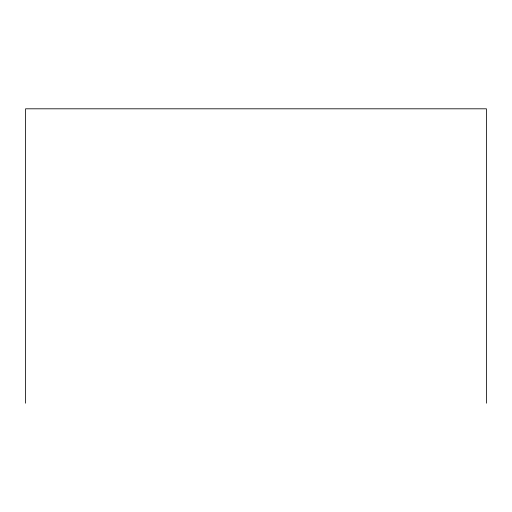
<?xml version="1.0" encoding="UTF-8"?>
<svg xmlns="http://www.w3.org/2000/svg" width="512" height="512" viewBox="0 0 512 512"><rect width="100%" height="100%" fill="white"/><g stroke="black" fill="none" stroke-linecap="round" stroke-linejoin="round"><path stroke-width="0.77" d="M486.4 403.194L486.4 108.806L25.6 108.806L25.6 403.194"/></g></svg>
